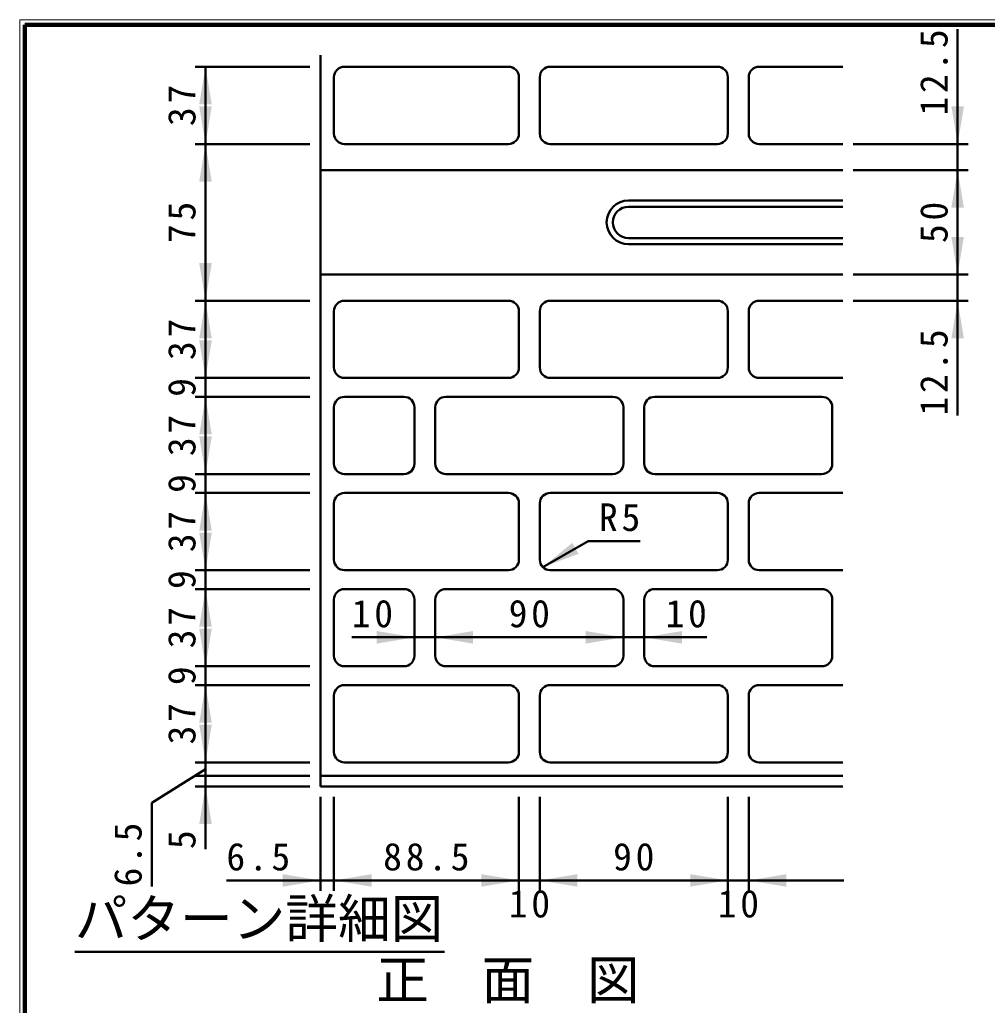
# Model space of a CAD drawing. Units: millimetres, scale not verified, with parts at other scales. Extents: x 100 to 4105, y 100 to 2870.
# Drawn here: x 100 to 1026, y 1926 to 2870 of the extents above; entities that cross this region are included whole.
import ezdxf
from ezdxf.enums import TextEntityAlignment as Align

# ---------------------------------------------------------------- set-up
doc = ezdxf.new("R2010")
doc.units = ezdxf.units.MM
doc.header["$LTSCALE"] = 5
doc.layers.add('V-nasSTD', color=7, linetype='Continuous', lineweight=50)
doc.styles.add('ＭＳ ゴシック', font='')
doc.styles.get('ＭＳ ゴシック').set_extended_font_data('MS Gothic')

msp = doc.modelspace()

# ---------------------------------------------------------------- hatches: boundary and pattern name
at = {"layer": 'V-nasSTD'}
for points in [[(283.858, 2789), (277.858, 2825), (271.858, 2789)], [(271.858, 2787), (277.858, 2751), (283.858, 2787)], [(991.858, 2787), (997.858, 2751), (1003.858, 2787)], [(283.858, 2715), (277.858, 2751), (271.858, 2715)], [(1003.858, 2690), (997.858, 2726), (991.858, 2690)], [(991.858, 2662), (997.858, 2626), (1003.858, 2662)], [(271.858, 2637), (277.858, 2601), (283.858, 2637)], [(283.858, 2565), (277.858, 2601), (271.858, 2565)], [(1003.858, 2565), (997.858, 2601), (991.858, 2565)], [(271.858, 2563), (277.858, 2527), (283.858, 2563)], [(283.858, 2473), (277.858, 2509), (271.858, 2473)], [(271.858, 2471), (277.858, 2435), (283.858, 2471)], [(283.858, 2381), (277.858, 2417), (271.858, 2381)], [(271.858, 2379), (277.858, 2343), (283.858, 2379)], [(628.964, 2369.125), (600.787, 2345.929), (634.964, 2358.733)], [(283.858, 2289), (277.858, 2325), (271.858, 2289)], [(271.858, 2287), (277.858, 2251), (283.858, 2287)], [(441.858, 2272.742), (477.858, 2278.742), (441.858, 2284.742)], [(533.858, 2284.742), (497.858, 2278.742), (533.858, 2272.742)], [(641.858, 2272.742), (677.858, 2278.742), (641.858, 2284.742)], [(733.858, 2284.742), (697.858, 2278.742), (733.858, 2272.742)], [(283.858, 2197), (277.858, 2233), (271.858, 2197)], [(271.858, 2195), (277.858, 2159), (283.858, 2195)], [(283.858, 2100), (277.858, 2136), (271.858, 2100)], [(351.858, 2040), (387.858, 2046), (351.858, 2052)], [(436.858, 2052), (400.858, 2046), (436.858, 2040)], [(541.858, 2040), (577.858, 2046), (541.858, 2052)], [(633.858, 2052), (597.858, 2046), (633.858, 2040)], [(741.858, 2040), (777.858, 2046), (741.858, 2052)], [(833.858, 2052), (797.858, 2046), (833.858, 2040)]]:
    msp.add_hatch(color=256, dxfattribs=at).paths.add_polyline_path(points)

# ---------------------------------------------------------------- linework, layer by layer
at = {"layer": 'V-nasSTD', "lineweight": 100}
for p, q in [((105, 2865), (105, 105)), ((4100, 2865), (105, 2865))]:
    msp.add_line(p, q, dxfattribs=at)
at = {"layer": 'V-nasSTD'}
for p, q in [((997.858, 2751), (997.858, 2861)), ((387.858, 2136), (387.858, 2836)), ((377.858, 2825), (267.858, 2825)), ((277.858, 2751), (277.858, 2825)), ((567.858, 2825), (410.858, 2825)), ((767.858, 2825), (607.858, 2825)), ((887.858, 2825), (807.858, 2825)), ((400.858, 2815), (400.858, 2761)), ((577.858, 2761), (577.858, 2815)), ((597.858, 2815), (597.858, 2761)), ((777.858, 2761), (777.858, 2815)), ((797.858, 2815), (797.858, 2761)), ((377.858, 2751), (267.858, 2751)), ((277.858, 2601), (277.858, 2751)), ((410.858, 2751), (567.858, 2751)), ((607.858, 2751), (767.858, 2751)), ((807.858, 2751), (887.858, 2751)), ((897.858, 2751), (1007.858, 2751)), ((997.858, 2726), (997.858, 2751)), ((887.858, 2726), (387.858, 2726)), ((897.858, 2726), (1007.858, 2726)), ((997.858, 2626), (997.858, 2726)), ((682.858, 2697), (887.858, 2697)), ((682.858, 2691), (887.858, 2691)), ((682.858, 2661), (887.858, 2661)), ((682.858, 2655), (887.858, 2655)), ((387.858, 2626), (887.858, 2626)), ((897.858, 2626), (1007.858, 2626)), ((997.858, 2601), (997.858, 2626)), ((377.858, 2601), (267.858, 2601)), ((277.858, 2527), (277.858, 2601)), ((410.858, 2601), (567.858, 2601)), ((607.858, 2601), (767.858, 2601)), ((807.858, 2601), (887.858, 2601)), ((897.858, 2601), (1007.858, 2601)), ((997.858, 2491), (997.858, 2601)), ((400.858, 2537), (400.858, 2591)), ((577.858, 2591), (577.858, 2537)), ((597.858, 2537), (597.858, 2591)), ((777.858, 2591), (777.858, 2537)), ((797.858, 2537), (797.858, 2591)), ((377.858, 2527), (267.858, 2527)), ((277.858, 2509), (277.858, 2527)), ((567.858, 2527), (410.858, 2527)), ((767.858, 2527), (607.858, 2527)), ((887.858, 2527), (807.858, 2527)), ((377.858, 2509), (267.858, 2509)), ((277.858, 2435), (277.858, 2509)), ((467.858, 2509), (410.858, 2509)), ((667.858, 2509), (507.858, 2509)), ((867.858, 2509), (707.858, 2509)), ((400.858, 2499), (400.858, 2445)), ((477.858, 2445), (477.858, 2499)), ((497.858, 2499), (497.858, 2445)), ((677.858, 2445), (677.858, 2499)), ((697.858, 2499), (697.858, 2445)), ((877.858, 2445), (877.858, 2499)), ((377.858, 2435), (267.858, 2435)), ((377.858, 2435), (267.858, 2435)), ((277.858, 2417), (277.858, 2435)), ((410.858, 2435), (467.858, 2435)), ((507.858, 2435), (667.858, 2435)), ((707.858, 2435), (867.858, 2435)), ((377.858, 2417), (267.858, 2417)), ((277.858, 2343), (277.858, 2417)), ((567.858, 2417), (410.858, 2417)), ((767.858, 2417), (607.858, 2417)), ((887.858, 2417), (807.858, 2417)), ((400.858, 2407), (400.858, 2353)), ((577.858, 2353), (577.858, 2407)), ((597.858, 2407), (597.858, 2353)), ((777.858, 2353), (777.858, 2407)), ((797.858, 2407), (797.858, 2353)), ((644.088, 2370.929), (600.787, 2345.929)), ((694.088, 2370.929), (644.088, 2370.929)), ((377.858, 2343), (267.858, 2343)), ((377.858, 2343), (267.858, 2343)), ((277.858, 2325), (277.858, 2343)), ((410.858, 2343), (567.858, 2343)), ((607.858, 2343), (767.858, 2343)), ((807.858, 2343), (887.858, 2343)), ((377.858, 2325), (267.858, 2325)), ((277.858, 2251), (277.858, 2325)), ((467.858, 2325), (410.858, 2325)), ((667.858, 2325), (507.858, 2325)), ((867.858, 2325), (707.858, 2325)), ((400.858, 2315), (400.858, 2261)), ((477.858, 2261), (477.858, 2315)), ((497.858, 2315), (497.858, 2261)), ((677.858, 2261), (677.858, 2315)), ((697.858, 2315), (697.858, 2261)), ((877.858, 2261), (877.858, 2315)), ((417.858, 2278.742), (477.858, 2278.742)), ((477.858, 2278.742), (497.858, 2278.742)), ((497.858, 2278.742), (677.858, 2278.742)), ((677.858, 2278.742), (697.858, 2278.742)), ((757.858, 2278.742), (697.858, 2278.742)), ((377.858, 2251), (267.858, 2251)), ((377.858, 2251), (267.858, 2251)), ((277.858, 2233), (277.858, 2251)), ((410.858, 2251), (467.858, 2251)), ((507.858, 2251), (667.858, 2251)), ((707.858, 2251), (867.858, 2251)), ((377.858, 2233), (267.858, 2233)), ((277.858, 2159), (277.858, 2233)), ((567.858, 2233), (410.858, 2233)), ((767.858, 2233), (607.858, 2233)), ((887.858, 2233), (807.858, 2233)), ((400.858, 2223), (400.858, 2169)), ((577.858, 2169), (577.858, 2223)), ((597.858, 2223), (597.858, 2169)), ((777.858, 2169), (777.858, 2223)), ((797.858, 2223), (797.858, 2169)), ((226.322, 2120.284), (277.858, 2152.5)), ((377.858, 2159), (267.858, 2159)), ((277.858, 2146), (277.858, 2159)), ((410.858, 2159), (567.858, 2159)), ((607.858, 2159), (767.858, 2159)), ((807.858, 2159), (887.858, 2159)), ((377.858, 2146), (267.858, 2146)), ((277.858, 2136), (277.858, 2146)), ((387.858, 2146), (887.858, 2146)), ((377.858, 2136), (267.858, 2136)), ((277.858, 2076), (277.858, 2136)), ((387.858, 2136), (887.858, 2136)), ((387.858, 2126), (387.858, 2036)), ((400.858, 2126), (400.858, 2036)), ((577.858, 2126), (577.858, 2036)), ((597.858, 2126), (597.858, 2036)), ((777.858, 2126), (777.858, 2036)), ((797.858, 2126), (797.858, 2036)), ((226.322, 2040.284), (226.322, 2120.284)), ((297.858, 2046), (387.858, 2046)), ((387.858, 2046), (400.858, 2046)), ((400.858, 2046), (577.858, 2046)), ((577.858, 2046), (597.858, 2046)), ((597.858, 2046), (777.858, 2046)), ((777.858, 2046), (797.858, 2046)), ((797.858, 2046), (888.858, 2046)), ((152.679, 1977.611), (506.689, 1977.611))]:
    msp.add_line(p, q, dxfattribs=at)
at = {"layer": 'V-nasSTD', "lineweight": 13}
msp.add_lwpolyline([(100, 100), (100, 2870), (4105, 2870), (4105, 100)], close=True, dxfattribs=at)
at = {"layer": 'V-nasSTD'}
for centre, radius, start, end in [((410.858, 2815), 10, 90, 180), ((567.858, 2815), 10, 0, 90), ((607.858, 2815), 10, 90, 180), ((767.858, 2815), 10, 0, 90), ((807.858, 2815), 10, 90, 180), ((410.858, 2761), 10, 180, 270), ((567.858, 2761), 10, 270, 0), ((607.858, 2761), 10, 180, 270), ((767.858, 2761), 10, 270, 0), ((807.858, 2761), 10, 180, 270), ((682.858, 2676), 21, 90, 270), ((682.858, 2676), 15, 90, 270), ((410.858, 2591), 10, 90, 180), ((567.858, 2591), 10, 0, 90), ((607.858, 2591), 10, 90, 180), ((767.858, 2591), 10, 0, 90), ((807.858, 2591), 10, 90, 180), ((410.858, 2537), 10, 180, 270), ((567.858, 2537), 10, 270, 0), ((607.858, 2537), 10, 180, 270), ((767.858, 2537), 10, 270, 0), ((807.858, 2537), 10, 180, 270), ((410.858, 2499), 10, 90, 180), ((467.858, 2499), 10, 0, 90), ((507.858, 2499), 10, 90, 180), ((667.858, 2499), 10, 0, 90), ((707.858, 2499), 10, 90, 180), ((867.858, 2499), 10, 0, 90), ((410.858, 2445), 10, 180, 270), ((467.858, 2445), 10, 270, 0), ((507.858, 2445), 10, 180, 270), ((667.858, 2445), 10, 270, 0), ((707.858, 2445), 10, 180, 270), ((867.858, 2445), 10, 270, 0), ((410.858, 2407), 10, 90, 180), ((567.858, 2407), 10, 0, 90), ((607.858, 2407), 10, 90, 180), ((767.858, 2407), 10, 0, 90), ((807.858, 2407), 10, 90, 180), ((410.858, 2353), 10, 180, 270), ((567.858, 2353), 10, 270, 0), ((607.858, 2353), 10, 180, 270), ((767.858, 2353), 10, 270, 0), ((807.858, 2353), 10, 180, 270), ((410.858, 2315), 10, 90, 180), ((467.858, 2315), 10, 0, 90), ((507.858, 2315), 10, 90, 180), ((667.858, 2315), 10, 0, 90), ((707.858, 2315), 10, 90, 180), ((867.858, 2315), 10, 0, 90), ((410.858, 2261), 10, 180, 270), ((467.858, 2261), 10, 270, 0), ((507.858, 2261), 10, 180, 270), ((667.858, 2261), 10, 270, 0), ((707.858, 2261), 10, 180, 270), ((867.858, 2261), 10, 270, 0), ((410.858, 2223), 10, 90, 180), ((567.858, 2223), 10, 0, 90), ((607.858, 2223), 10, 90, 180), ((767.858, 2223), 10, 0, 90), ((807.858, 2223), 10, 90, 180), ((410.858, 2169), 10, 180, 270), ((567.858, 2169), 10, 270, 0), ((607.858, 2169), 10, 180, 270), ((767.858, 2169), 10, 270, 0), ((807.858, 2169), 10, 180, 270)]:
    msp.add_arc(centre, radius, start, end, dxfattribs=at)

# ---------------------------------------------------------------- texts
at = {"layer": 'V-nasSTD', "style": 'ＭＳ ゴシック'}
for s, p in [('9', (241.858, 2509)), ('9', (241.858, 2417)), ('9', (241.858, 2325)), ('9', (241.858, 2233)), ('5', (241.858, 2076))]:
    msp.add_text(s, height=26.39, rotation=90, dxfattribs=at).set_placement(p, align=Align.TOP_LEFT)
for s, p in [('パターン詳細図', (152.679, 2028.011)), ('正\u3000面\u3000図', (441.373, 1969.274))]:
    msp.add_text(s, height=36.95, dxfattribs=at).set_placement(p, align=Align.TOP_LEFT)
at = {"layer": 'V-nasSTD', "char_height": 26.39, "attachment_point": 1, "rotation": 90, "style": 'ＭＳ ゴシック'}
for s, insert in [('\\T1.2;12.5', (961.858, 2778.2)), ('\\T1.2;37', (241.858, 2768.2)), ('\\T1.2;75', (241.858, 2656.2)), ('\\T1.2;50', (961.858, 2656.2)), ('\\T1.2;37', (241.858, 2544.2)), ('\\T1.2;12.5', (961.858, 2491)), ('\\T1.2;37', (241.858, 2452.2)), ('\\T1.2;37', (241.858, 2360.2)), ('\\T1.2;37', (241.858, 2268.2)), ('\\T1.2;37', (241.858, 2176.2)), ('\\T1.2;6.5', (190.322, 2040.284))]:
    msp.add_mtext(s, dxfattribs=dict(at, insert=insert))
at = {"layer": 'V-nasSTD', "char_height": 26.39, "attachment_point": 1, "style": 'ＭＳ ゴシック'}
for s, insert in [('\\T1.2;R5', (654.488, 2406.929)), ('\\T1.2;10', (417.858, 2314.742)), ('\\T1.2;90', (568.058, 2314.742)), ('\\T1.2;10', (718.258, 2314.742)), ('\\T1.2;6.5', (297.858, 2082)), ('\\T1.2;88.5', (447.958, 2082)), ('\\T1.2;90', (668.058, 2082)), ('\\T1.2;10', (568.203, 2037)), ('\\T1.2;10', (768.203, 2037))]:
    msp.add_mtext(s, dxfattribs=dict(at, insert=insert))

doc.saveas('drawing.dxf')
